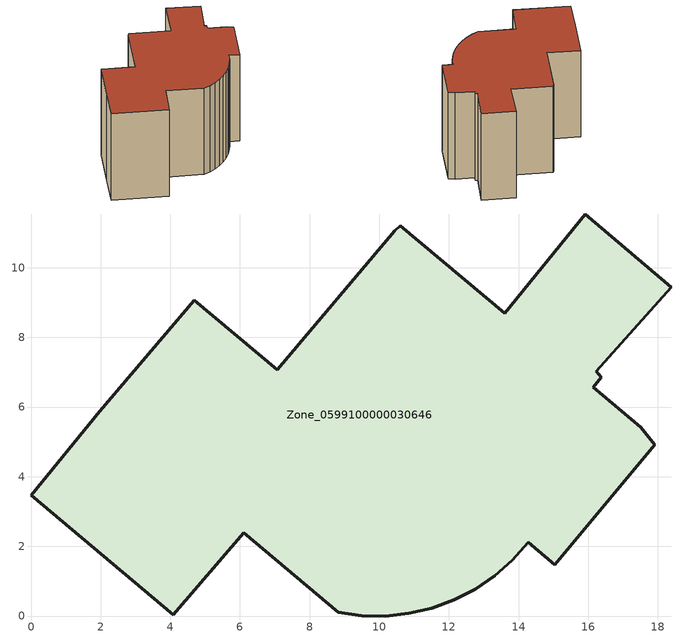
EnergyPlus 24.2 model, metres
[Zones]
Zone_0599100000030646
 floor ground (C_G): 17.91,4.91 15.03,1.47 14.27,2.11 13.82,1.6 13.31,1.16 12.75,0.78 12.14,0.47 11.51,0.23 10.85,0.07 10.17,0 9.49,0.01 8.82,0.1 6.11,2.39 4.09,0.03 0,3.46 1.97,5.88 4.68,9.07 7.07,7.07 10.45,11.06 10.61,11.2 13.61,8.69 15.91,11.54 18.39,9.44 16.22,7.03 16.37,6.85 16.14,6.56 17.51,5.41 z0
 wall outside (C_F): 0,3.46 4.09,0.03 6.11,2.39 8.82,0.1 9.49,0.01 10.17,0 10.85,0.07 11.51,0.23 12.14,0.47 12.75,0.78 13.31,1.16 13.82,1.6 14.27,2.11 15.03,1.47 17.91,4.91 17.51,5.41 16.14,6.56 16.37,6.85 16.22,7.03 18.39,9.44 15.91,11.54 13.61,8.69 10.61,11.2 10.45,11.06 7.07,7.07 4.68,9.07 1.97,5.88 0,3.46 z0:9.48
 roof outside (C_R): 17.91,4.91 17.51,5.41 16.14,6.56 16.37,6.85 16.22,7.03 18.39,9.44 15.91,11.54 13.61,8.69 10.61,11.2 10.45,11.06 7.07,7.07 4.68,9.07 1.97,5.88 0,3.46 4.09,0.03 6.11,2.39 8.82,0.1 9.49,0.01 10.17,0 10.85,0.07 11.51,0.23 12.14,0.47 12.75,0.78 13.31,1.16 13.82,1.6 14.27,2.11 15.03,1.47 z9.48
[BUILDING]
Pand.0599100000030646: North Axis=0; Terrain=City; Loads Convergence Tolerance Value=0.04; Temperature Convergence Tolerance Value=0.4; Solar Distribution=FullExterior; Maximum Number of Warmup Days=25; Minimum Number of Warmup Days=1
[Site:Location]
Rotterdam.The.Hague.AP_ZH_NLD Design_Conditions: Latitude=51.96; Longitude=4.45; Time Zone=1; Elevation=-4.5
[SITE:GROUNDTEMPERATURE:BUILDINGSURFACE]
18, 18, 18, 18, 18, 18, 18, 18, 18, 18, 18, 18
[MATERIAL] Thermal Absorptance=0.9; Solar Absorptance=0.7; Visible Absorptance=0.7
Name | Roughness | Thickness | Conductivity | Density | Specific Heat
G.TC.1946 | MediumSmooth | 0.15 | 1 | 540 | 1210
F.TC.1946 | Rough | 0.3 | 0.857143 | 1920 | 840
R.TC.1946 | MediumRough | 0.2 | 0.909091 | 1500 | 1000
[CONSTRUCTION]
C_G: G.TC.1946
C_F: F.TC.1946
C_R: R.TC.1946
[ZONE]
Zone_0599100000030646: Type=1; Multiplier=1; Ceiling Height=Autocalculate; Volume=Autocalculate; Floor Area=autocalculate; Part of Total Floor Area=Yes
[ZONEINFILTRATION:DESIGNFLOWRATE]
Infil_Zone_0599100000030646: Zone or ZoneList or Space or SpaceList=Zone_0599100000030646; Schedule=AlwaysOn; Design Flow Rate Calculation Method=Flow/Area; Flow Rate per Floor Area=0.003; Constant Term Coefficient=1; Temperature Term Coefficient=0; Velocity Term Coefficient=0; Velocity Squared Term Coefficient=0
[HVACTEMPLATE:ZONE:IDEALLOADSAIRSYSTEM]
Zone_0599100000030646: Maximum Heating Supply Air Temperature=50; Minimum Cooling Supply Air Temperature=13; Maximum Heating Supply Air Humidity Ratio=0.0156; Minimum Cooling Supply Air Humidity Ratio=0.0077; Heating Limit=NoLimit; Cooling Limit=NoLimit; Dehumidification Control Type=ConstantSensibleHeatRatio; Cooling Sensible Heat Ratio=0.7; Dehumidification Setpoint=60; Humidification Control Type=None; Humidification Setpoint=30; Outdoor Air Method=None; Outdoor Air Flow Rate per Person=0.00944; Outdoor Air Flow Rate per Zone Floor Area=0; Outdoor Air Flow Rate per Zone=0; Demand Controlled Ventilation Type=None; Outdoor Air Economizer Type=NoEconomizer; Heat Recovery Type=None; Sensible Heat Recovery Effectiveness=0.7; Latent Heat Recovery Effectiveness=0.65
[ZONECONTROL:THERMOSTAT]
ThermostatControl_Zone_0599100000030646: Zone or ZoneList=Zone_0599100000030646; Control Type Schedule=DualSetpointControlType; Control 1=Thermostat_Zone_0599100000030646; Temperature Difference Between Cutout And Setpoint=0
[THERMOSTATSETPOINT:DUALSETPOINT]
Thermostat_Zone_0599100000030646: Heating Setpoint Temperature Schedule=HeatingSetpoint_Zone_0599100000030646; Cooling Setpoint Temperature Schedule=CoolingSetpoint_Zone_0599100000030646
[SCHEDULE:COMPACT]
HeatingSetpoint_Zone_0599100000030646: Through: 12/31, For: AllDays, Until: 24:00, 21
CoolingSetpoint_Zone_0599100000030646: Through: 12/31, For: AllDays, Until: 24:00, 24
DualSetpointControlType: Through: 12/31, For: AllDays, Until: 24:00, 4
AlwaysOn: Through: 12/31, For: AllDays, Until: 24:00, 1
